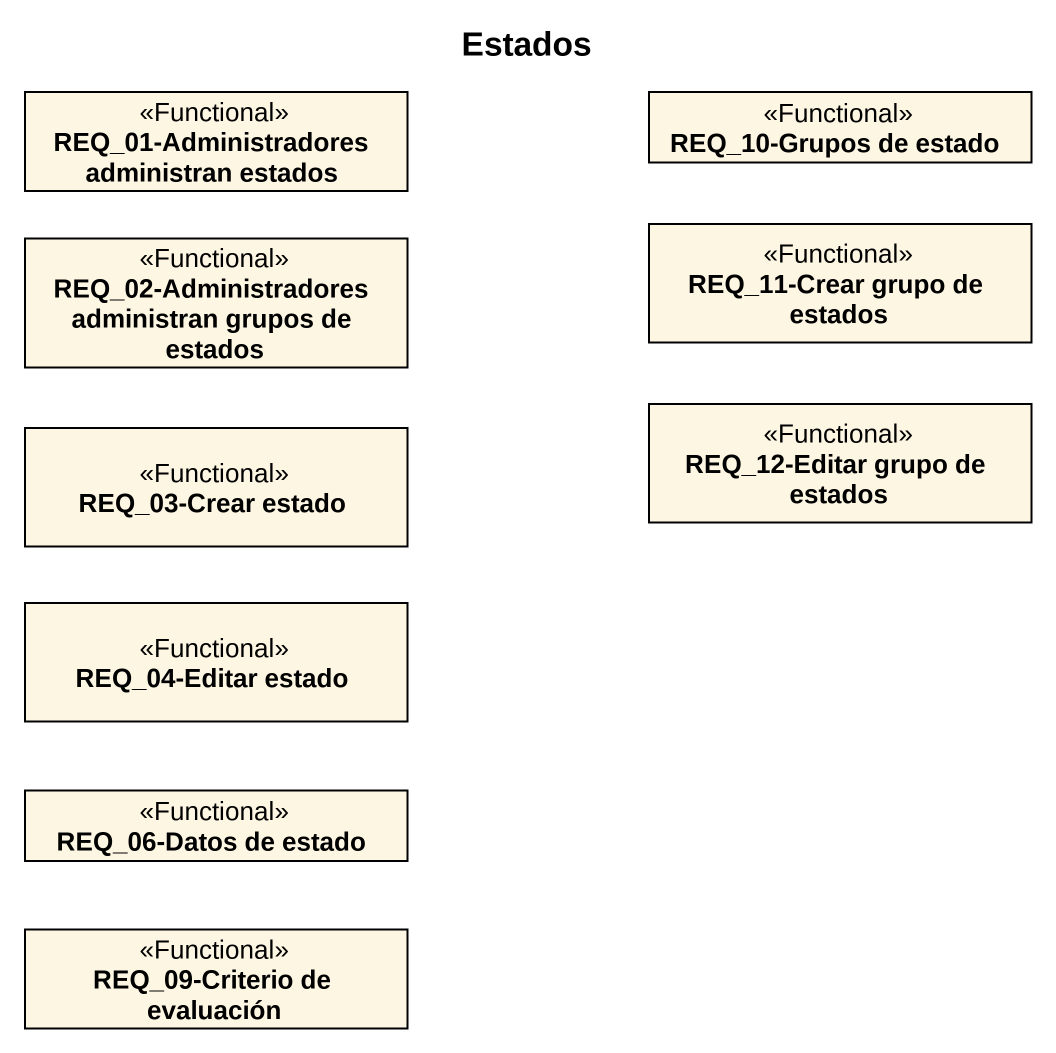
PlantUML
@startuml
title Estados
hide circle
hide empty members
class "REQ_01-Administradores administran estados" as REQ_01_Administradores <<Functional>>
class "REQ_10-Grupos de estado" as REQ_10_Grupos_de_estado <<Functional>>
class "REQ_02-Administradores administran grupos de estados" as REQ_02_Administradores <<Functional>>
class "REQ_11-Crear grupo de estados" as REQ_11_Crear_grupo_de <<Functional>>
class "REQ_12-Editar grupo de estados" as REQ_12_Editar_grupo_de <<Functional>>
class "REQ_03-Crear estado" as REQ_03_Crear_estado <<Functional>>
class "REQ_04-Editar estado" as REQ_04_Editar_estado <<Functional>>
class "REQ_06-Datos de estado" as REQ_06_Datos_de_estado <<Functional>>
class "REQ_09-Criterio de evaluación" as REQ_09_Criterio_de <<Functional>>
@enduml
